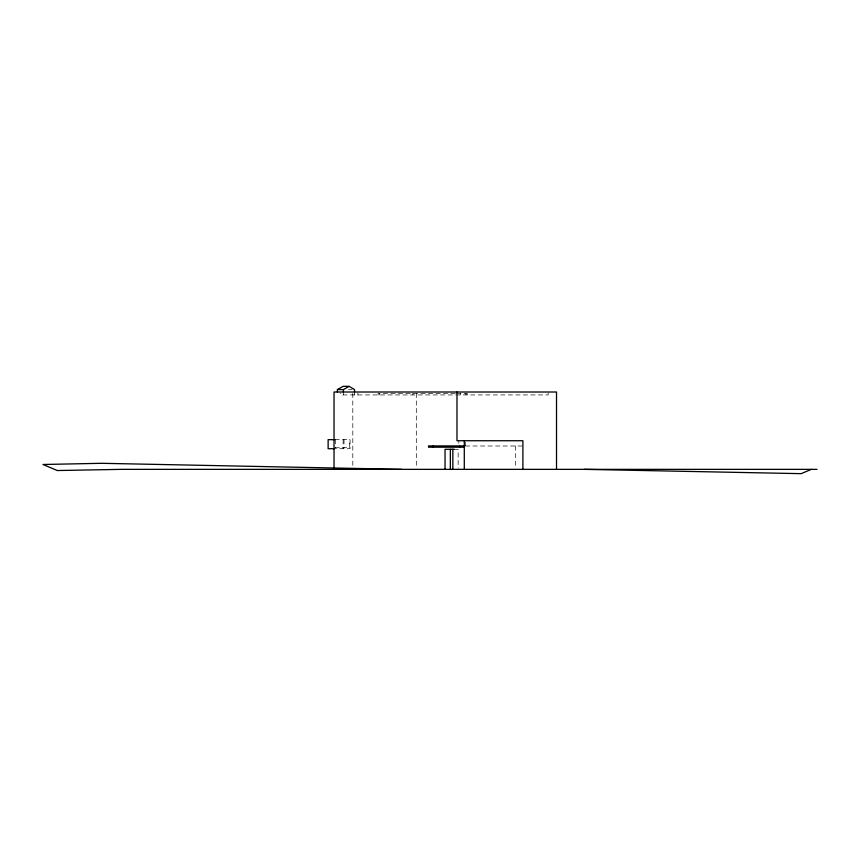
<?xml version="1.0" encoding="UTF-8"?>
<svg xmlns="http://www.w3.org/2000/svg" width="860" height="860" viewBox="0 0 860 860"><rect width="100%" height="100%" fill="white"/><g stroke="black" fill="none" stroke-linecap="round" stroke-linejoin="round"><path stroke-width="0.64" stroke-dasharray="4.3 3.22" d="M348.504 389.569L352.116 389.569M455.295 393.471L378.11 393.471L378.11 394.933M456.585 393.471L467.238 393.471L467.238 394.933M335.045 439.654L350.052 439.654L350.052 448.716L335.067 448.716M465.432 445.996L522.321 445.996M335.045 447.748L349.601 447.748L349.601 439.654M454.177 449.285L458.143 449.285L458.143 468.023M548.196 392.977L548.196 394.933L340.818 394.933L340.818 392.977M515.591 445.996L515.591 468.066M465.948 393.471L465.948 394.933M465.55 442.051L465.55 445.996M460.358 392.977L460.358 394.933M458.821 440.739L458.821 443.373M416.304 393.342L416.304 468.023M412.918 392.977L412.918 394.933M379.4 393.471L379.4 394.933M357.91 392.977L357.91 394.933M354.524 392.977L354.524 394.933M352.804 393.342L352.804 466.69M344.011 439.654L344.011 447.748M343.43 392.01L343.43 394.933M343.118 439.654L343.118 448.716M335.518 439.654L335.518 447.748"/><path stroke-width="1.29" d="M337.41 392.01L337.41 389.569L343.075 386.344L349.096 386.344L354.524 389.569L354.524 392.01M337.41 389.569L343.43 389.569L349.096 386.344M811.346 469.356L801.165 473.656L584.123 469.356M334.4 439.654L328.133 439.654L328.133 448.716L334.379 448.716M464.292 445.921L428.517 445.921L428.517 447.189L464.292 447.189M454.241 449.285L445.039 449.285L445.039 469.356M817 469.356L121.626 469.356L57.351 470.538L43 464.486L101.62 463.303L401.523 469.356M556.517 469.356L556.517 392.01L334.035 392.01L334.035 468.023M522.901 469.356L522.901 440.739L456.983 440.739L456.983 392.01M464.292 440.739L464.292 469.356M459.627 445.921L459.627 447.189M452.844 449.285L452.844 469.356M450.339 449.285L450.339 469.356M433.193 445.921L433.193 447.189M343.43 389.569L343.43 392.01"/></g></svg>
